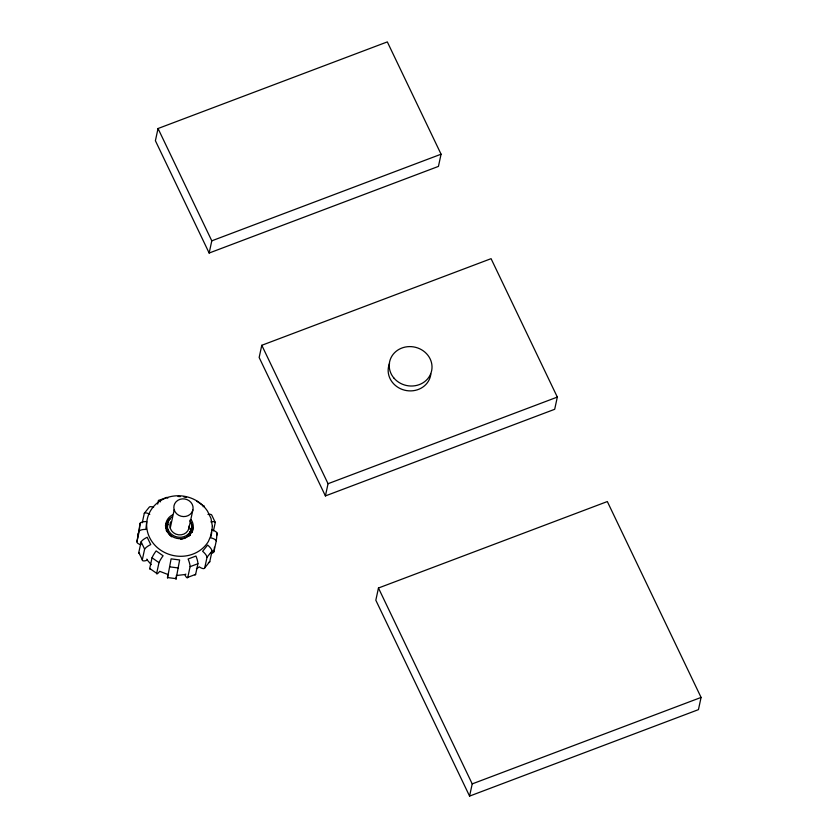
<?xml version="1.0" encoding="UTF-8"?>
<svg xmlns="http://www.w3.org/2000/svg" width="838" height="838" viewBox="0 0 838 838"><rect width="100%" height="100%" fill="white"/><g stroke="black" fill="none" stroke-linecap="round" stroke-linejoin="round"><path stroke-width="1.26" d="M176.148 576.89L176.032 579.173L179.646 559.962L171.109 558.862L167.495 578.073L167.747 574.418L159.733 571.327A6.138 1.048 -55 0 1 156.675 573.328L149.719 568.457L152.034 557.783A8.265 1.404 -55 0 1 156.14 550.901L163.096 555.772A8.265 1.404 -55 0 0 158.979 562.654L156.675 573.328M136.94 541.746L140.124 523.247A8.265 3.342 6.4 0 1 146.734 521.592L145.854 529.417A8.265 3.342 6.4 0 0 139.244 531.072L136.94 541.746A6.138 2.483 6.4 0 0 140.931 544.69M139.244 531.072L140.124 523.247M211.333 532.193L210.705 537.787A8.265 3.342 6.4 0 1 216.256 541.013L213.952 551.687A6.138 2.483 6.4 0 1 210.453 553.415M213.952 551.687L214.455 547.214M216.256 541.013L217.136 533.188A8.265 3.342 6.4 0 0 211.585 529.962M158.036 128.518L155.397 140.721L209.154 253.034L438.431 166.406L441.071 154.202L387.324 41.9L158.036 128.518L211.794 240.831L209.154 253.034M142.251 522.776L144.304 513.285L149.332 507.063A8.265 3.048 38.9 0 1 153.616 507.461M142.303 559.815L138.794 552.493L141.109 541.809A8.265 2.744 -25.6 0 1 147.216 537.263L150.725 544.595A8.265 2.744 -25.6 0 0 144.618 549.141L142.303 559.815A6.138 2.043 -25.6 0 0 147.362 560.151L151.228 564.655M157.68 504.109L158.455 500.548L166.28 497.594A8.265 1.938 69.3 0 1 167.789 498.17M165.756 527.301L165.798 528.715M166.395 524.2L168.428 524.473M167.202 522.346L167.883 521.383M169.067 520.021L170.124 519.036M170.261 528.034L174.22 509.734M188.927 528.202L192.887 509.902M192.195 528.055L192.227 529.469L190.195 529.438M192.227 529.469L190.247 529.197M189.744 531.617C193.096 529.26 192.258 534.057 189.629 532.067M187.785 577.351L190.1 566.666A8.265 1.938 69.3 0 0 188.121 559.009L195.956 556.044A8.265 1.938 69.3 0 1 197.925 563.712L195.621 574.386L187.785 577.351A6.138 1.446 69.3 0 1 184.758 574.564L176.284 575.528M196.396 568.887L199.255 566.844A6.138 2.273 38.9 0 0 204.734 567.881L207.049 557.197L212.077 550.975A8.265 3.048 38.9 0 0 207.646 545.067L202.618 551.289A8.265 3.048 38.9 0 1 207.049 557.197M213.481 530.747L215.272 522.451L211.763 515.119A8.265 2.744 -25.6 0 0 207.981 514.48M204.734 567.881L209.762 561.649L212.077 550.975M216.623 535.555L217.136 533.188M261.791 345.287L259.152 357.491L325.406 495.918L554.693 409.29L557.322 397.086L491.078 258.67L261.791 345.287L328.046 483.715L325.406 495.918M378.462 588.014L375.822 600.218L469.573 796.1L698.442 709.639L701.081 697.436L607.33 501.553L378.462 588.014L472.213 783.897L469.573 796.1M166.448 523.96L166.029 525.552L168.061 525.824M211.794 240.831L441.071 154.202M328.046 483.715L557.322 397.086M190.1 566.666L197.925 563.712M184.758 574.564L185.889 574.135M472.213 783.897L701.081 697.436M166.081 530.245L168.04 529.784M166.511 531.606L168.469 531.145M180.327 496.588L178.002 496.463M183.983 497.06L186.528 497.384M169.957 566.886L178.494 567.986M167.652 577.56L176.19 578.66M189.681 531.826L191.661 532.329M188.393 534.194L190.184 535.157M188.341 534.445L190.132 535.398M152.034 557.783L158.979 562.654M187.523 535.178L189.011 536.519M190.959 519.591L191.933 521.016A13.817 12.622 12.2 0 1 185.785 537.514A13.817 12.622 12.2 0 1 167.443 531.711A13.817 12.622 12.2 0 1 172.534 514.867M141.109 541.809L144.618 549.141M146.859 559.093L147.362 560.151M430.858 373.937A21.484 19.63 12.2 0 1 404.607 390.183A21.484 19.63 12.2 0 1 389.555 363.483M191.284 527.971A12.277 11.219 12.2 0 1 183.805 538.645M182.799 538.949A12.277 11.219 12.2 0 1 180.725 539.316M171.664 536.812A12.277 11.219 12.2 0 1 168.71 521.739M172.01 516.868A12.277 11.219 12.2 0 0 170.9 533.733A12.277 11.219 12.2 0 0 189.252 533.167L190.834 530.674A12.277 11.219 12.2 0 0 189.786 520.283M189.126 525.897A9.668 8.83 12.2 0 1 181.259 534.812A9.668 8.83 12.2 0 1 170.344 528.443L169.894 526.149A9.668 8.83 12.2 0 1 170.931 521.697M203.121 506.697A8.265 1.404 -55 0 1 204.357 506.477L197.401 501.606A8.265 1.404 -55 0 0 196.7 501.48M158.455 500.548A8.265 1.938 69.3 0 1 160.54 501.857M165.4 525.96A13.817 12.622 12.2 0 1 170.041 518.586M190.174 521.571A13.817 12.622 12.2 0 1 192.29 532.172M195.621 574.386A6.138 1.446 69.3 0 1 194.521 574.585M150.4 568.887A6.138 1.048 -55 0 1 149.719 568.457M139.632 553.541A6.138 2.043 -25.6 0 1 138.794 552.493M137.882 534.581A6.138 2.483 6.4 0 1 137.809 533.921M144.304 513.285A8.265 3.048 38.9 0 1 149.793 514.312M209.762 561.649A6.138 2.273 38.9 0 1 208.421 562.424M210.862 521.948A8.265 2.744 -25.6 0 1 215.272 522.451M212.37 526.295L211.49 534.131L208.432 541.4A32.996 30.147 12.2 0 1 159.105 549.047A32.996 30.147 12.2 0 1 157.67 502.664A32.996 30.147 12.2 0 1 207.499 511.128L211.008 518.45L212.37 526.295M191.567 524.672L191.954 526.285L191.567 524.672M174.304 510.143L173.843 507.849A9.668 8.83 12.2 0 1 187.084 499.626A9.668 8.83 12.2 0 1 190.027 514.438A9.668 8.83 12.2 0 1 174.304 510.143M394.007 378.168A21.484 19.63 12.2 0 0 430.617 374.02A21.484 19.63 12.2 0 0 407.216 346.743A21.484 19.63 12.2 0 0 394.007 378.168"/></g></svg>
